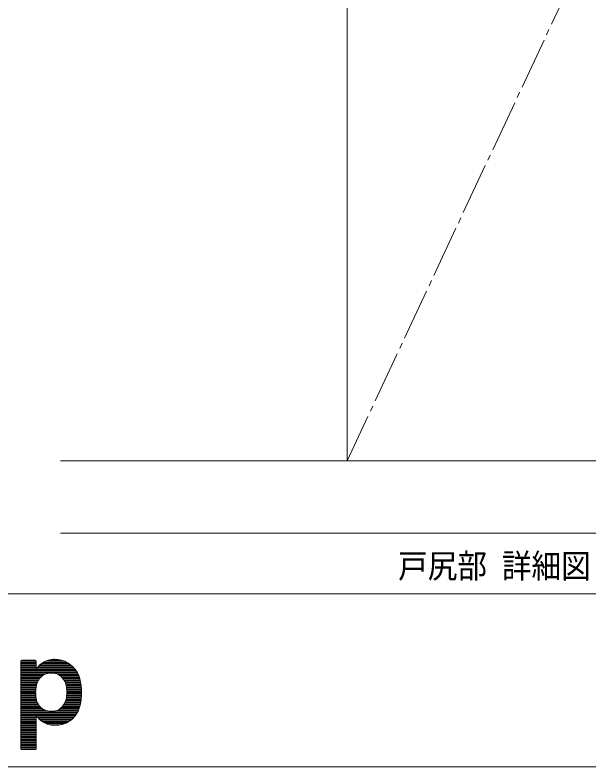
# Model space of a CAD drawing. Units: millimetres, scale not verified. Extents: x -606 to 606, y -304 to 304.
# Drawn here: x -493.2 to -393.9, y -277 to -146.8 of the extents above; entities that cross this region are included whole.
import ezdxf
from ezdxf.enums import TextEntityAlignment as Align

# ---------------------------------------------------------------- set-up
doc = ezdxf.new("R2010")
doc.units = ezdxf.units.MM
doc.header["$LTSCALE"] = 2
doc.linetypes.add('CHAIN2', pattern=[12, 9, -1, 1, -1])
for name, color, linetype, lineweight in [('0-0_3一般', 7, 'Continuous', 9), ('0-3_2寸法-3', 7, 'Continuous', 9), ('0-4_1図面枠', 7, 'Continuous', 9)]:
    doc.layers.add(name, color=color, linetype=linetype, lineweight=lineweight)
doc.styles.add('ＭＳ ゴシック', font='')
doc.styles.get('ＭＳ ゴシック').set_extended_font_data('MS Gothic')

# ---------------------------------------------------------------- blocks, each defined once
blk = doc.blocks.new('グループ-1')
at = {"layer": '0-0_3一般'}
for p, q in [((-310, -448), (-613.241, -448)), ((-310, -473), (-310, -448)), ((-613.241, -473), (-310, -473))]:
    blk.add_line(p, q, dxfattribs=at)
blk = doc.blocks.new('グループ-2')
at = {"layer": '0-0_3一般'}
for p, q in [((-514, -448), (-514, -63)), ((-334, -448), (-514, -448))]:
    blk.add_line(p, q, dxfattribs=at)
at = {"layer": '0-0_3一般', "linetype": 'CHAIN2'}
blk.add_line((-334, -63), (-514, -448), dxfattribs=at)
at = {"layer": '0-0_3一般'}
blk.add_blockref('グループ-1', (0, 0), dxfattribs=at)
blk = doc.blocks.new('グループ-12')
at = {"layer": '0-4_1図面枠'}
blk.add_line((-800, -494), (800, -494), dxfattribs=at)
blk.add_lwpolyline([(-800, 554), (800, 554), (800, -554), (-800, -554)], close=True, dxfattribs=at)
blk = doc.blocks.new('グループ-13')
at = {"layer": '0-0_3一般'}
for p, q in [((-621.672, -517.8), (-626.939, -517.8)), ((-621.672, -518.2), (-626.939, -518.2)), ((-621.674, -517.4), (-626.937, -517.4)), ((-610.267, -518.2), (-619.82, -518.2)), ((-610.929, -517.8), (-619.228, -517.8)), ((-611.771, -517.4), (-618.501, -517.4)), ((-613.006, -517), (-617.508, -517)), ((-621.672, -518.6), (-626.939, -518.6)), ((-621.672, -519), (-626.939, -519)), ((-621.672, -519.4), (-626.939, -519.4)), ((-621.672, -519.8), (-626.939, -519.8)), ((-621.672, -520.2), (-626.939, -520.2)), ((-607.842, -520.6), (-626.939, -520.6)), ((-607.583, -521), (-626.939, -521)), ((-608.13, -520.2), (-621.612, -520.2)), ((-608.459, -519.8), (-621.36, -519.8)), ((-608.826, -519.4), (-621.064, -519.4)), ((-609.245, -519), (-620.716, -519)), ((-609.72, -518.6), (-620.308, -518.6)), ((-607.353, -521.4), (-626.939, -521.4)), ((-618.382, -521.8), (-626.939, -521.8)), ((-619.201, -522.2), (-626.939, -522.2)), ((-619.739, -522.6), (-626.939, -522.6)), ((-620.153, -523), (-626.939, -523)), ((-620.49, -523.4), (-626.939, -523.4)), ((-607.151, -521.8), (-614.371, -521.8)), ((-606.97, -522.2), (-613.65, -522.2)), ((-606.811, -522.6), (-613.155, -522.6)), ((-606.67, -523), (-612.737, -523)), ((-606.551, -523.4), (-612.384, -523.4)), ((-620.777, -523.8), (-626.939, -523.8)), ((-621.012, -524.2), (-626.939, -524.2)), ((-621.207, -524.6), (-626.939, -524.6)), ((-621.36, -525), (-626.939, -525)), ((-621.48, -525.4), (-626.939, -525.4)), ((-621.571, -525.8), (-626.939, -525.8)), ((-621.641, -526.2), (-626.939, -526.2)), ((-606.445, -523.8), (-612.087, -523.8)), ((-606.352, -524.2), (-611.84, -524.2)), ((-606.271, -524.6), (-611.638, -524.6)), ((-606.201, -525), (-611.48, -525)), ((-606.14, -525.4), (-611.356, -525.4)), ((-606.09, -525.8), (-611.266, -525.8)), ((-606.049, -526.2), (-611.199, -526.2)), ((-621.7, -526.6), (-626.939, -526.6)), ((-621.751, -527), (-626.939, -527)), ((-621.791, -527.4), (-626.939, -527.4)), ((-621.815, -527.8), (-626.939, -527.8)), ((-621.821, -528.2), (-626.939, -528.2)), ((-621.807, -528.6), (-626.939, -528.6)), ((-606.016, -526.6), (-611.146, -526.6)), ((-605.992, -527), (-611.105, -527)), ((-605.975, -527.4), (-611.077, -527.4)), ((-605.968, -528.6), (-611.068, -528.6)), ((-605.966, -527.8), (-611.062, -527.8)), ((-605.964, -528.2), (-611.06, -528.2)), ((-621.779, -529), (-626.939, -529)), ((-621.741, -529.4), (-626.939, -529.4)), ((-621.693, -529.8), (-626.939, -529.8)), ((-621.638, -530.2), (-626.939, -530.2)), ((-621.571, -530.6), (-626.939, -530.6)), ((-621.473, -531), (-626.939, -531)), ((-621.34, -531.4), (-626.939, -531.4)), ((-606.189, -531.4), (-611.576, -531.4)), ((-606.133, -531), (-611.427, -531)), ((-606.087, -530.6), (-611.311, -530.6)), ((-606.049, -530.2), (-611.231, -530.2)), ((-606.018, -529.8), (-611.172, -529.8)), ((-605.995, -529.4), (-611.125, -529.4)), ((-605.978, -529), (-611.09, -529)), ((-621.172, -531.8), (-626.939, -531.8)), ((-620.959, -532.2), (-626.939, -532.2)), ((-620.698, -532.6), (-626.939, -532.6)), ((-620.383, -533), (-626.939, -533)), ((-620.006, -533.4), (-626.939, -533.4)), ((-619.527, -533.8), (-626.939, -533.8)), ((-606.796, -533.8), (-613.395, -533.8)), ((-606.654, -533.4), (-612.925, -533.4)), ((-606.532, -533), (-612.529, -533)), ((-606.426, -532.6), (-612.222, -532.6)), ((-606.334, -532.2), (-611.976, -532.2)), ((-606.256, -531.8), (-611.76, -531.8)), ((-618.866, -534.2), (-626.939, -534.2)), ((-617.603, -534.6), (-626.939, -534.6)), ((-607.33, -535), (-626.939, -535)), ((-607.552, -535.4), (-626.939, -535.4)), ((-607.799, -535.8), (-626.939, -535.8)), ((-621.672, -536.2), (-626.939, -536.2)), ((-621.672, -536.6), (-626.939, -536.6)), ((-608.078, -536.2), (-621.566, -536.2)), ((-608.397, -536.6), (-621.311, -536.6)), ((-607.132, -534.6), (-615.038, -534.6)), ((-606.955, -534.2), (-613.97, -534.2)), ((-621.672, -537), (-626.939, -537)), ((-621.672, -537.4), (-626.939, -537.4)), ((-621.672, -537.8), (-626.939, -537.8)), ((-621.672, -538.2), (-626.939, -538.2)), ((-621.672, -538.6), (-626.939, -538.6)), ((-621.672, -539), (-626.939, -539)), ((-608.762, -537), (-620.998, -537)), ((-609.179, -537.4), (-620.609, -537.4)), ((-609.663, -537.8), (-620.148, -537.8)), ((-610.227, -538.2), (-619.61, -538.2)), ((-610.912, -538.6), (-618.961, -538.6)), ((-611.819, -539), (-618.167, -539)), ((-621.672, -539.4), (-626.939, -539.4)), ((-621.672, -539.8), (-626.939, -539.8)), ((-621.672, -540.2), (-626.939, -540.2)), ((-621.672, -540.6), (-626.939, -540.6)), ((-621.672, -541), (-626.939, -541)), ((-621.672, -541.4), (-626.939, -541.4)), ((-621.672, -541.8), (-626.939, -541.8)), ((-613.315, -539.4), (-616.973, -539.4)), ((-621.672, -542.2), (-626.939, -542.2)), ((-621.672, -542.6), (-626.939, -542.6)), ((-621.672, -543), (-626.939, -543)), ((-621.672, -543.4), (-626.939, -543.4)), ((-621.672, -543.8), (-626.939, -543.8)), ((-621.672, -544.2), (-626.939, -544.2)), ((-621.672, -544.6), (-626.939, -544.6)), ((-621.672, -545), (-626.939, -545)), ((-621.672, -545.4), (-626.939, -545.4)), ((-621.672, -545.8), (-626.939, -545.8)), ((-621.672, -546.2), (-626.939, -546.2)), ((-621.672, -546.6), (-626.939, -546.6)), ((-621.672, -547), (-626.939, -547)), ((-621.672, -547.4), (-626.939, -547.4)), ((-621.723, -547.8), (-626.887, -547.8))]:
    blk.add_line(p, q, dxfattribs=at)
for points in [[(-621.952, -517.062), (-621.99, -517.053), (-622.028, -517.047), (-622.069, -517.045), (-626.542, -517.045), (-626.582, -517.047), (-626.621, -517.053), (-626.658, -517.062), (-626.694, -517.074), (-626.728, -517.091), (-626.761, -517.111), (-626.793, -517.134), (-626.822, -517.162), (-626.85, -517.191), (-626.873, -517.223), (-626.893, -517.256), (-626.91, -517.29), (-626.922, -517.326), (-626.931, -517.363), (-626.937, -517.402), (-626.939, -517.442), (-626.939, -547.603), (-626.937, -547.643), (-626.931, -547.682), (-626.922, -547.72), (-626.91, -547.755), (-626.893, -547.79), (-626.873, -547.823), (-626.85, -547.854), (-626.822, -547.884), (-626.793, -547.911), (-626.761, -547.935), (-626.728, -547.955), (-626.694, -547.971), (-626.658, -547.984), (-626.621, -547.993), (-626.582, -547.998), (-626.542, -548), (-622.069, -548), (-622.028, -547.998)], [(-612.124, -517.265), (-612.477, -517.146), (-612.84, -517.041), (-613.212, -516.95), (-613.592, -516.873), (-613.982, -516.809), (-614.38, -516.76), (-614.788, -516.725), (-615.204, -516.704), (-615.629, -516.697), (-616.059, -516.713), (-616.489, -516.76), (-616.918, -516.838), (-617.348, -516.948), (-617.778, -517.089), (-618.207, -517.261), (-618.636, -517.464), (-619.066, -517.699), (-619.482, -517.959), (-619.872, -518.237), (-620.237, -518.534), (-620.576, -518.85), (-620.889, -519.184), (-621.176, -519.537), (-621.437, -519.909), (-621.672, -520.299), (-621.672, -517.442), (-621.674, -517.402), (-621.679, -517.363), (-621.688, -517.326), (-621.701, -517.29), (-621.717, -517.256), (-621.737, -517.223), (-621.761, -517.191), (-621.788, -517.162), (-621.818, -517.134), (-621.849, -517.111), (-621.882, -517.091), (-621.916, -517.074), (-621.952, -517.062)], [(-605.963, -528.136), (-605.966, -527.771), (-605.974, -527.412), (-605.988, -527.059), (-606.008, -526.711), (-606.033, -526.37), (-606.064, -526.034), (-606.101, -525.704), (-606.143, -525.38), (-606.19, -525.062), (-606.243, -524.749), (-606.301, -524.443), (-606.364, -524.143), (-606.433, -523.849), (-606.507, -523.56), (-606.586, -523.278), (-606.67, -523.002), (-606.789, -522.657), (-606.919, -522.32), (-607.06, -521.992), (-607.211, -521.672), (-607.374, -521.36), (-607.548, -521.056), (-607.733, -520.76), (-607.929, -520.473), (-608.135, -520.193), (-608.353, -519.922), (-608.582, -519.659), (-608.821, -519.404), (-609.072, -519.158), (-609.333, -518.919), (-609.606, -518.689), (-609.889, -518.467), (-610.183, -518.255), (-610.484, -518.057), (-610.795, -517.872), (-611.114, -517.701), (-611.442, -517.542), (-611.778, -517.397), (-612.124, -517.265)], [(-620.926, -524.04), (-620.755, -523.764), (-620.567, -523.497), (-620.366, -523.243), (-620.159, -523.006), (-619.946, -522.788), (-619.725, -522.587), (-619.498, -522.404), (-619.265, -522.239), (-619.025, -522.092), (-618.778, -521.962), (-618.519, -521.848), (-618.242, -521.75), (-617.946, -521.667), (-617.632, -521.599), (-617.3, -521.546), (-616.949, -521.508), (-616.581, -521.486), (-616.194, -521.478), (-615.807, -521.49), (-615.439, -521.524), (-615.09, -521.582), (-614.759, -521.663), (-614.448, -521.767), (-614.155, -521.893), (-613.881, -522.043), (-613.626, -522.216), (-613.387, -522.403), (-613.159, -522.596), (-612.943, -522.794), (-612.739, -522.998), (-612.546, -523.207), (-612.366, -523.422), (-612.197, -523.642), (-612.04, -523.867), (-611.896, -524.099), (-611.764, -524.337), (-611.645, -524.583), (-611.539, -524.834), (-611.447, -525.093)], [(-618.546, -534.342), (-618.814, -534.227), (-619.069, -534.096), (-619.316, -533.947), (-619.555, -533.78), (-619.787, -533.597), (-620.011, -533.395), (-620.228, -533.176), (-620.436, -532.94), (-620.637, -532.686), (-620.825, -532.419), (-620.995, -532.143), (-621.146, -531.858), (-621.278, -531.564), (-621.392, -531.262), (-621.488, -530.95), (-621.565, -530.63), (-621.624, -530.302), (-621.67, -529.976), (-621.711, -529.664), (-621.745, -529.367), (-621.772, -529.084), (-621.794, -528.816), (-621.81, -528.562), (-621.819, -528.322), (-621.822, -528.097), (-621.819, -527.872), (-621.808, -527.633), (-621.789, -527.378), (-621.764, -527.109), (-621.731, -526.826), (-621.691, -526.527), (-621.643, -526.214), (-621.588, -525.887), (-621.521, -525.557), (-621.437, -525.235), (-621.335, -524.923), (-621.216, -524.62), (-621.08, -524.325), (-620.926, -524.04)], [(-611.447, -525.093), (-611.366, -525.358), (-611.299, -525.63), (-611.245, -525.909), (-611.2, -526.19), (-611.162, -526.469), (-611.129, -526.746), (-611.103, -527.02), (-611.083, -527.293), (-611.069, -527.563), (-611.061, -527.831), (-611.059, -528.097)], [(-611.059, -528.097), (-611.061, -528.363), (-611.069, -528.632), (-611.083, -528.902), (-611.103, -529.174), (-611.129, -529.449), (-611.162, -529.726), (-611.2, -530.005), (-611.245, -530.286), (-611.303, -530.569), (-611.379, -530.856), (-611.475, -531.145), (-611.591, -531.438), (-611.725, -531.733), (-611.879, -532.031), (-612.052, -532.332), (-612.245, -532.636), (-612.354, -532.79), (-612.481, -532.947), (-612.626, -533.108), (-612.79, -533.274), (-612.972, -533.444), (-613.172, -533.618), (-613.39, -533.796), (-613.626, -533.978), (-613.881, -534.151), (-614.155, -534.301), (-614.448, -534.428), (-614.759, -534.532), (-615.09, -534.613), (-615.439, -534.67), (-615.807, -534.705), (-616.194, -534.716), (-616.581, -534.709), (-616.952, -534.686), (-617.305, -534.648), (-617.641, -534.594), (-617.96, -534.525), (-618.262, -534.441), (-618.546, -534.342)], [(-605.973, -528.861), (-605.966, -528.501), (-605.963, -528.136)], [(-612.623, -539.253), (-612.272, -539.155), (-611.932, -539.043), (-611.599, -538.917), (-611.273, -538.777), (-610.953, -538.622), (-610.641, -538.454), (-610.335, -538.271), (-610.036, -538.074), (-609.744, -537.863), (-609.461, -537.641), (-609.191, -537.411), (-608.934, -537.172), (-608.689, -536.926), (-608.457, -536.671), (-608.237, -536.408), (-608.03, -536.137), (-607.836, -535.858), (-607.653, -535.57), (-607.479, -535.274), (-607.314, -534.97), (-607.158, -534.658), (-607.012, -534.338), (-606.876, -534.01), (-606.748, -533.673), (-606.63, -533.329), (-606.546, -533.052), (-606.468, -532.768), (-606.396, -532.478), (-606.33, -532.18), (-606.269, -531.876), (-606.215, -531.564), (-606.166, -531.246), (-606.123, -530.921), (-606.086, -530.59), (-606.053, -530.254), (-606.026, -529.913), (-606.003, -529.568), (-605.986, -529.217), (-605.973, -528.861)], [(-622.028, -547.998), (-621.99, -547.993), (-621.952, -547.984), (-621.916, -547.971), (-621.882, -547.955), (-621.849, -547.935), (-621.818, -547.911), (-621.788, -547.884), (-621.761, -547.854), (-621.737, -547.823), (-621.717, -547.79), (-621.701, -547.755), (-621.688, -547.72), (-621.679, -547.682), (-621.674, -547.643), (-621.672, -547.603), (-621.672, -536.012), (-621.481, -536.351), (-621.256, -536.681), (-620.996, -537.002), (-620.702, -537.315), (-620.372, -537.619), (-620.008, -537.914), (-619.609, -538.201), (-619.175, -538.479), (-618.722, -538.736), (-618.268, -538.958), (-617.813, -539.146), (-617.355, -539.3), (-616.896, -539.42), (-616.435, -539.506), (-615.972, -539.557), (-615.507, -539.574), (-615.049, -539.568), (-614.607, -539.548), (-614.179, -539.515), (-613.767, -539.469), (-613.371, -539.41), (-612.989, -539.338), (-612.623, -539.253)]]:
    blk.add_lwpolyline(points, dxfattribs=at)
blk = doc.blocks.new('図面枠')
at = {"layer": '0-4_1図面枠'}
for name in ['グループ-12', 'グループ-13']:
    blk.add_blockref(name, (0, 0), dxfattribs=at)

msp = doc.modelspace()

# ---------------------------------------------------------------- block references
at = {"layer": '0-0_3一般', "xscale": 0.5, "yscale": 0.5}
msp.add_blockref('グループ-2', (-178.75, 0), dxfattribs=at)
at = {"layer": '0-4_1図面枠', "xscale": 0.5, "yscale": 0.5}
msp.add_blockref('図面枠', (-178.75, 0), dxfattribs=at)

# ---------------------------------------------------------------- texts
at = {"layer": '0-3_2寸法-3', "style": 'ＭＳ ゴシック', "width": 0.9}
msp.add_text('戸尻部 詳細図', height=4.179, dxfattribs=at).set_placement((-426.92, -245.516), align=Align.BOTTOM_LEFT)

doc.saveas('drawing.dxf')
